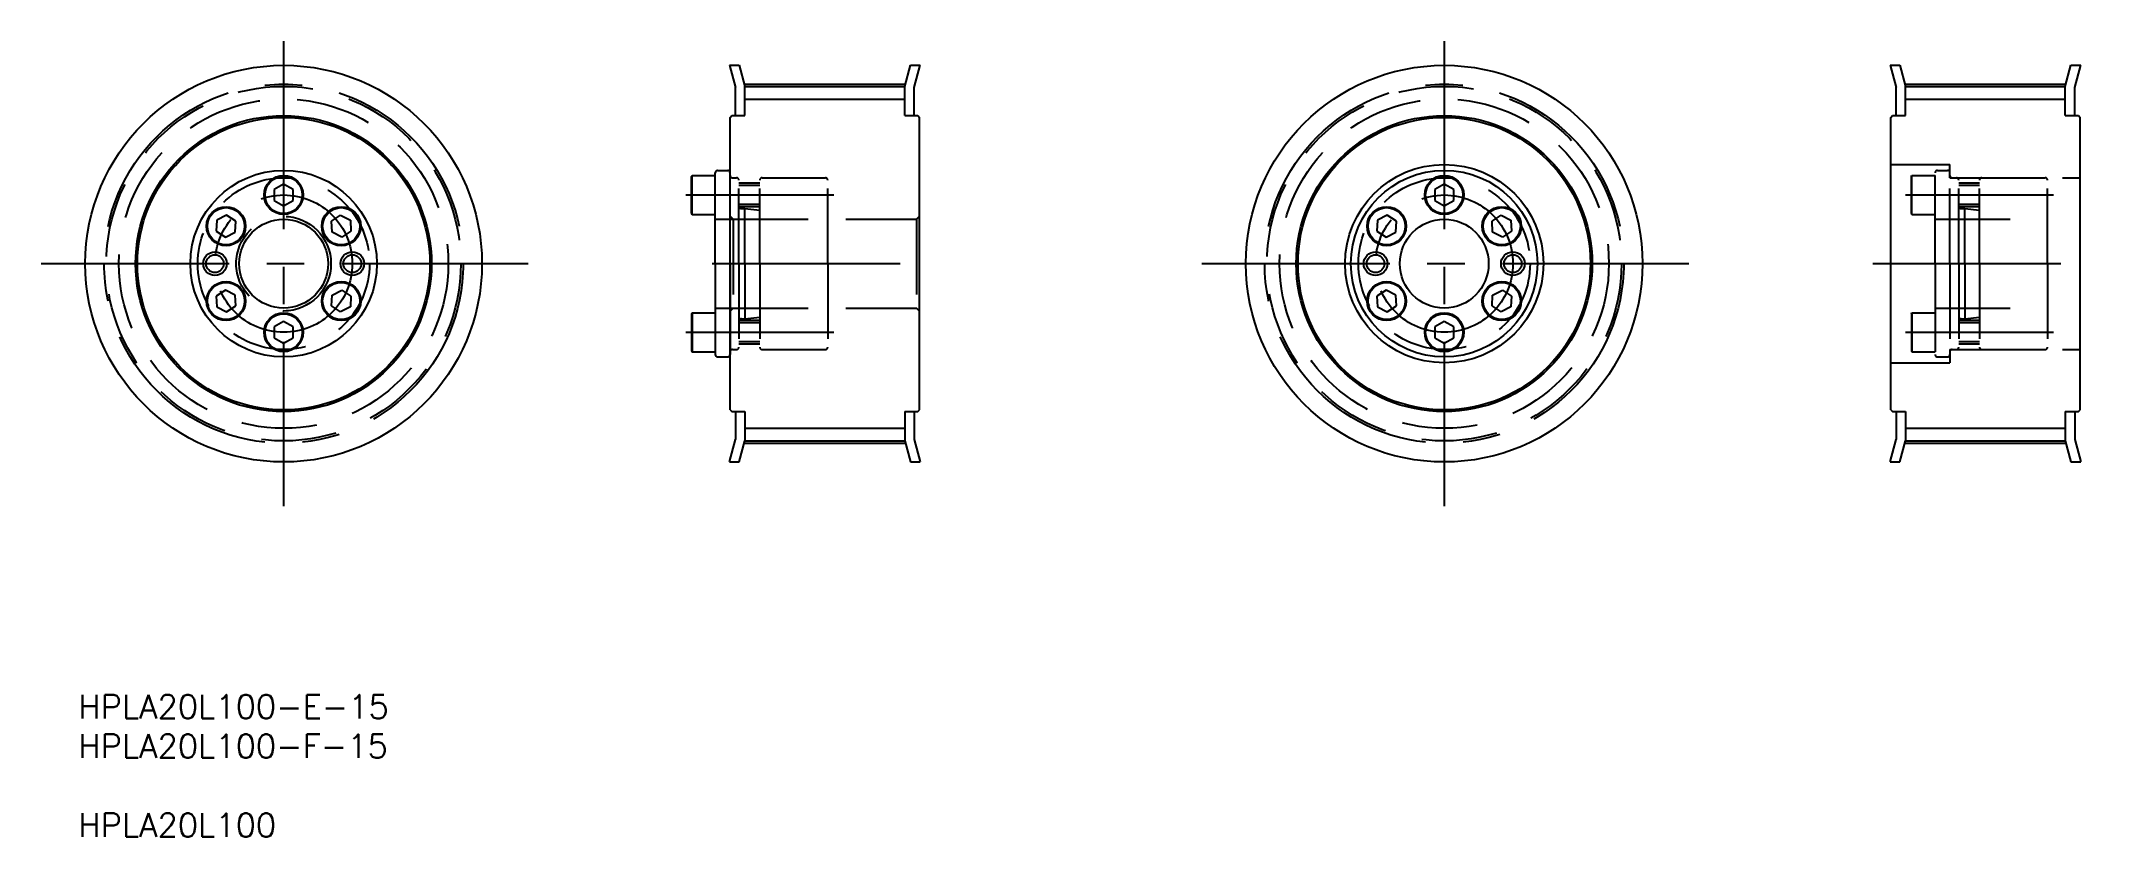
# Model space of a CAD drawing. Extents: x 9 to 356, y 5 to 140.
import ezdxf

# ---------------------------------------------------------------- set-up
doc = ezdxf.new("R2010")
doc.units = 0
doc.linetypes.add('CENTER', pattern=[50.8, 31.75, -6.35, 6.35, -6.35])
doc.linetypes.add('DASHED', pattern=[19.05, 12.7, -6.35])
doc.layers.get('0').update_dxf_attribs({"linetype": 'CONTINUOUS'})
doc.layers.add('CENTER', color=1, linetype='CENTER')
doc.styles.add('MISUMI', font='txt.shx')

# ---------------------------------------------------------------- blocks, each defined once
blk = doc.blocks.new('*U5')
at = {"color": 7, "linetype": 'CONTINUOUS', "style": 'MISUMI'}
for s, p in [('HPLA20L100-E-15', (15.05, 25.31)), ('HPLA20L100-F-15', (15.05, 18.65)), ('HPLA20L100', (15.05, 5.31))]:
    blk.add_text(s, height=4, dxfattribs=at).set_placement(p)

msp = doc.modelspace()

# ---------------------------------------------------------------- linework, layer by layer
at = {"color": 7, "linetype": 'CONTINUOUS'}
for p, q in [((125.03, 135.64), (126.04, 131.87)), ((125.03, 135.64), (126.68, 135.64)), ((126.68, 135.64), (127.64, 132.08)), ((154.64, 132.08), (155.59, 135.64)), ((155.59, 135.64), (157.25, 135.64)), ((156.24, 131.87), (157.25, 135.64)), ((321.07, 135.64), (322.08, 131.87)), ((321.07, 135.64), (322.72, 135.64)), ((322.72, 135.64), (323.68, 132.08)), ((350.68, 132.08), (351.63, 135.64)), ((351.63, 135.64), (353.29, 135.64)), ((352.28, 131.87), (353.29, 135.64)), ((127.64, 132.08), (154.64, 132.08)), ((127.64, 127.14), (127.64, 132.08)), ((154.64, 127.14), (154.64, 132.08)), ((323.68, 132.08), (350.68, 132.08)), ((323.68, 127.14), (323.68, 132.08)), ((350.68, 127.14), (350.68, 132.08)), ((126.04, 127.14), (126.04, 131.87)), ((156.24, 127.14), (156.24, 131.87)), ((322.08, 127.14), (322.08, 131.87)), ((352.28, 127.14), (352.28, 131.87)), ((125.14, 126.84), (125.44, 127.14)), ((125.14, 77.44), (125.14, 126.84)), ((125.44, 127.14), (127.64, 127.14)), ((154.64, 127.14), (156.84, 127.14)), ((156.84, 127.14), (157.14, 126.84)), ((157.14, 77.44), (157.14, 126.84)), ((321.18, 126.84), (321.48, 127.14)), ((321.18, 77.44), (321.18, 126.84)), ((321.48, 127.14), (323.68, 127.14)), ((350.68, 127.14), (352.88, 127.14)), ((352.88, 127.14), (353.18, 126.84)), ((353.18, 77.44), (353.18, 126.84)), ((49.73, 115.59), (48.13, 114.67)), ((48.13, 114.67), (48.13, 112.82)), ((51.33, 114.67), (49.73, 115.59)), ((50.53, 115.13), (50.53, 115.13)), ((50.93, 114.9), (50.93, 114.9)), ((51.33, 112.82), (51.33, 114.67)), ((118.64, 116.88), (118.73, 117.04)), ((118.64, 110.61), (118.64, 116.88)), ((118.73, 110.44), (118.73, 117.04)), ((118.73, 117.04), (122.64, 117.04)), ((122.64, 102.14), (122.64, 117.49)), ((122.64, 110.44), (122.64, 117.04)), ((122.64, 111.74), (122.64, 115.74)), ((123.04, 117.89), (124.74, 117.89)), ((125.14, 102.14), (125.14, 117.49)), ((245.77, 115.59), (244.17, 114.67)), ((244.17, 114.67), (244.17, 112.82)), ((247.37, 114.67), (245.77, 115.59)), ((246.57, 115.13), (246.57, 115.13)), ((246.97, 114.9), (246.97, 114.9)), ((247.37, 112.82), (247.37, 114.67)), ((48.13, 112.82), (49.73, 111.9)), ((49.73, 111.9), (51.33, 112.82)), ((244.17, 112.82), (245.77, 111.9)), ((245.77, 111.9), (247.37, 112.82)), ((38.45, 109.47), (38.35, 107.62)), ((40.1, 110.31), (38.45, 109.47)), ((41.65, 109.3), (40.1, 110.31)), ((41.55, 107.46), (41.65, 109.3)), ((57.81, 109.3), (59.36, 110.31)), ((57.91, 107.46), (57.81, 109.3)), ((59.36, 110.31), (61.01, 109.47)), ((61.01, 109.47), (61.1, 107.62)), ((118.64, 110.61), (118.73, 110.44)), ((118.73, 110.44), (122.64, 110.44)), ((234.49, 109.47), (234.39, 107.62)), ((236.13, 110.31), (234.49, 109.47)), ((237.68, 109.3), (236.13, 110.31)), ((237.59, 107.46), (237.68, 109.3)), ((253.85, 109.3), (255.4, 110.31)), ((253.95, 107.46), (253.85, 109.3)), ((255.4, 110.31), (257.04, 109.47)), ((257.04, 109.47), (257.14, 107.62)), ((38.35, 107.62), (39.9, 106.62)), ((39.9, 106.62), (41.55, 107.46)), ((59.55, 106.62), (57.91, 107.46)), ((61.1, 107.62), (59.55, 106.62)), ((234.39, 107.62), (235.94, 106.62)), ((235.94, 106.62), (237.59, 107.46)), ((255.59, 106.62), (253.95, 107.46)), ((257.14, 107.62), (255.59, 106.62)), ((122.64, 102.14), (122.64, 86.79)), ((125.14, 102.14), (125.14, 86.79)), ((39.9, 97.67), (38.35, 96.67)), ((41.55, 96.83), (39.9, 97.67)), ((57.91, 96.83), (59.55, 97.67)), ((59.55, 97.67), (61.1, 96.67)), ((235.94, 97.67), (234.39, 96.67)), ((237.59, 96.83), (235.94, 97.67)), ((253.95, 96.83), (255.59, 97.67)), ((255.59, 97.67), (257.14, 96.67)), ((38.35, 96.67), (38.45, 94.82)), ((38.45, 94.82), (40.1, 93.98)), ((40.1, 93.98), (41.65, 94.99)), ((41.65, 94.99), (41.55, 96.83)), ((57.81, 94.99), (57.91, 96.83)), ((59.36, 93.98), (57.81, 94.99)), ((61.01, 94.82), (59.36, 93.98)), ((61.1, 96.67), (61.01, 94.82)), ((118.64, 93.68), (118.73, 93.84)), ((118.73, 93.84), (122.64, 93.84)), ((118.73, 93.84), (118.73, 87.24)), ((122.64, 93.84), (122.64, 87.24)), ((234.39, 96.67), (234.49, 94.82)), ((234.49, 94.82), (236.13, 93.98)), ((236.13, 93.98), (237.68, 94.99)), ((237.68, 94.99), (237.59, 96.83)), ((253.85, 94.99), (253.95, 96.83)), ((255.4, 93.98), (253.85, 94.99)), ((257.04, 94.82), (255.4, 93.98)), ((257.14, 96.67), (257.04, 94.82)), ((49.73, 92.39), (48.13, 91.47)), ((48.13, 91.47), (48.13, 89.62)), ((51.33, 91.47), (49.73, 92.39)), ((51.33, 89.62), (51.33, 91.47)), ((118.64, 93.68), (118.64, 87.41)), ((122.64, 92.54), (122.64, 88.54)), ((245.77, 92.39), (244.17, 91.47)), ((244.17, 91.47), (244.17, 89.62)), ((247.37, 91.47), (245.77, 92.39)), ((247.37, 89.62), (247.37, 91.47)), ((48.13, 89.62), (49.73, 88.7)), ((49.73, 88.7), (51.33, 89.62)), ((118.64, 87.41), (118.73, 87.24)), ((118.73, 87.24), (122.64, 87.24)), ((244.17, 89.62), (245.77, 88.7)), ((245.77, 88.7), (247.37, 89.62)), ((123.04, 86.39), (124.74, 86.39)), ((125.14, 77.44), (125.44, 77.14)), ((125.44, 77.14), (127.64, 77.14)), ((126.04, 77.14), (126.04, 72.42)), ((127.64, 77.14), (127.64, 72.2)), ((154.64, 77.14), (156.84, 77.14)), ((154.64, 77.14), (154.64, 72.2)), ((156.24, 77.14), (156.24, 72.42)), ((156.84, 77.14), (157.14, 77.44)), ((321.18, 77.44), (321.48, 77.14)), ((321.48, 77.14), (323.68, 77.14)), ((322.08, 77.14), (322.08, 72.42)), ((323.68, 77.14), (323.68, 72.2)), ((350.68, 77.14), (352.88, 77.14)), ((350.68, 77.14), (350.68, 72.2)), ((352.28, 77.14), (352.28, 72.42)), ((352.88, 77.14), (353.18, 77.44)), ((125.03, 68.64), (126.04, 72.42)), ((126.68, 68.64), (127.64, 72.2)), ((127.64, 72.2), (154.64, 72.2)), ((154.64, 72.2), (155.59, 68.64)), ((156.24, 72.42), (157.25, 68.64)), ((321.07, 68.64), (322.08, 72.42)), ((322.72, 68.64), (323.68, 72.2)), ((323.68, 72.2), (350.68, 72.2)), ((350.68, 72.2), (351.63, 68.64)), ((352.28, 72.42), (353.29, 68.64)), ((125.03, 68.64), (126.68, 68.64)), ((155.59, 68.64), (157.25, 68.64)), ((321.07, 68.64), (322.72, 68.64)), ((351.63, 68.64), (353.29, 68.64))]:
    msp.add_line(p, q, dxfattribs=at)
at = {"color": 3, "linetype": 'CONTINUOUS'}
for p, q in [((127.64, 129.95), (154.64, 129.95)), ((323.68, 129.95), (350.68, 129.95)), ((127.64, 74.33), (154.64, 74.33)), ((323.68, 74.33), (350.68, 74.33))]:
    msp.add_line(p, q, dxfattribs=at)
at = {"color": 3, "linetype": 'DASHED'}
for p, q in [((321.18, 118.89), (331.18, 118.89)), ((331.18, 116.64), (331.18, 118.89)), ((125.55, 116.64), (126.24, 116.64)), ((126.64, 102.14), (126.64, 116.24)), ((130.14, 115.74), (126.64, 115.74)), ((130.14, 115.34), (126.64, 115.34)), ((130.14, 102.14), (130.14, 116.24)), ((130.54, 116.64), (141.24, 116.64)), ((141.64, 102.14), (141.64, 116.24)), ((324.68, 116.88), (324.77, 117.04)), ((324.68, 110.61), (324.68, 116.88)), ((324.77, 110.44), (324.77, 117.04)), ((324.77, 117.04), (328.68, 117.04)), ((328.68, 102.14), (328.68, 117.49)), ((328.68, 110.44), (328.68, 117.04)), ((328.68, 111.74), (328.68, 115.74)), ((329.08, 117.89), (330.78, 117.89)), ((331.18, 102.14), (331.18, 117.49)), ((331.18, 116.64), (353.18, 116.64)), ((331.59, 116.64), (332.28, 116.64)), ((332.68, 102.14), (332.68, 116.24)), ((336.18, 115.74), (332.68, 115.74)), ((336.18, 115.34), (332.68, 115.34)), ((336.18, 102.14), (336.18, 116.24)), ((336.58, 116.64), (347.28, 116.64)), ((347.68, 102.14), (347.68, 116.24)), ((130.14, 112.14), (126.64, 112.14)), ((130.14, 111.74), (126.65, 111.74)), ((127.05, 111.44), (127.64, 111.44)), ((127.64, 111.44), (130.14, 111.19)), ((127.64, 102.14), (127.64, 111.44)), ((336.18, 112.14), (332.68, 112.14)), ((336.18, 111.74), (332.69, 111.74)), ((333.09, 111.44), (333.68, 111.44)), ((333.68, 111.44), (336.18, 111.19)), ((333.68, 102.14), (333.68, 111.44)), ((122.64, 109.64), (141.64, 109.64)), ((125.14, 110.14), (125.64, 109.64)), ((125.64, 109.64), (156.64, 109.64)), ((125.64, 109.64), (125.64, 94.64)), ((157.14, 110.14), (156.64, 109.64)), ((156.64, 109.64), (156.64, 94.64)), ((324.68, 110.61), (324.77, 110.44)), ((324.77, 110.44), (328.68, 110.44)), ((328.68, 109.64), (347.68, 109.64)), ((126.64, 102.14), (126.64, 88.04)), ((127.64, 102.14), (127.64, 92.84)), ((130.14, 102.14), (130.14, 88.04)), ((141.64, 102.14), (141.64, 88.04)), ((328.68, 102.14), (328.68, 86.79)), ((331.18, 102.14), (331.18, 86.79)), ((332.68, 102.14), (332.68, 88.04)), ((333.68, 102.14), (333.68, 92.84)), ((336.18, 102.14), (336.18, 88.04)), ((347.68, 102.14), (347.68, 88.04)), ((122.64, 94.64), (141.64, 94.64)), ((125.14, 94.14), (125.64, 94.64)), ((125.64, 94.64), (156.64, 94.64)), ((157.14, 94.14), (156.64, 94.64)), ((324.68, 93.68), (324.77, 93.84)), ((324.77, 93.84), (328.68, 93.84)), ((324.77, 93.84), (324.77, 87.24)), ((328.68, 94.64), (347.68, 94.64)), ((328.68, 93.84), (328.68, 87.24)), ((130.14, 92.14), (126.64, 92.14)), ((130.14, 92.54), (126.65, 92.54)), ((127.05, 92.84), (127.64, 92.84)), ((127.64, 92.84), (130.14, 93.09)), ((324.68, 93.68), (324.68, 87.41)), ((328.68, 92.54), (328.68, 88.54)), ((336.18, 92.14), (332.68, 92.14)), ((336.18, 92.54), (332.69, 92.54)), ((333.09, 92.84), (333.68, 92.84)), ((333.68, 92.84), (336.18, 93.09)), ((125.55, 87.64), (126.24, 87.64)), ((130.14, 88.94), (126.64, 88.94)), ((130.14, 88.54), (126.64, 88.54)), ((130.54, 87.64), (141.24, 87.64)), ((324.68, 87.41), (324.77, 87.24)), ((324.77, 87.24), (328.68, 87.24)), ((331.18, 87.64), (331.18, 85.39)), ((331.18, 87.64), (353.18, 87.64)), ((331.59, 87.64), (332.28, 87.64)), ((336.18, 88.94), (332.68, 88.94)), ((336.18, 88.54), (332.68, 88.54)), ((336.58, 87.64), (347.28, 87.64)), ((321.18, 85.39), (331.18, 85.39)), ((329.08, 86.39), (330.78, 86.39))]:
    msp.add_line(p, q, dxfattribs=at)
at = {"color": 7, "linetype": 'CONTINUOUS'}
for centre, radius in [((49.73, 102.14), 33.5), ((245.77, 102.14), 33.5), ((49.73, 102.14), 25), ((49.73, 102.14), 24.7), ((245.77, 102.14), 25), ((245.77, 102.14), 24.7), ((245.77, 102.14), 16.75), ((49.73, 102.14), 15.75), ((49.73, 113.74), 3.3), ((49.73, 113.74), 3.14), ((245.77, 102.14), 15.75), ((245.77, 113.74), 3.3), ((245.77, 113.74), 3.14), ((40, 108.46), 3.3), ((40, 108.46), 3.14), ((59.46, 108.46), 3.3), ((59.46, 108.46), 3.14), ((236.04, 108.46), 3.3), ((236.04, 108.46), 3.14), ((255.49, 108.46), 3.3), ((255.49, 108.46), 3.14), ((49.73, 102.14), 7.5), ((245.77, 102.14), 7.5), ((38.13, 102.14), 1.5), ((61.33, 102.14), 1.5), ((234.17, 102.14), 2), ((234.17, 102.14), 1.5), ((257.37, 102.14), 2), ((257.37, 102.14), 1.5), ((40, 95.83), 3.3), ((40, 95.83), 3.14), ((59.46, 95.83), 3.3), ((59.46, 95.83), 3.14), ((236.04, 95.83), 3.3), ((236.04, 95.83), 3.14), ((255.49, 95.83), 3.3), ((255.49, 95.83), 3.14), ((49.73, 90.54), 3.3), ((245.77, 90.54), 3.3), ((49.73, 90.54), 3.14), ((245.77, 90.54), 3.14)]:
    msp.add_circle(centre, radius, dxfattribs=at)
at = {"color": 3, "linetype": 'DASHED'}
for centre, radius in [((49.73, 102.14), 29.94), ((245.77, 102.14), 29.94), ((49.73, 102.14), 27.81), ((245.77, 102.14), 27.81), ((49.73, 102.14), 14.5), ((245.77, 102.14), 14.5), ((49.73, 102.14), 8)]:
    msp.add_circle(centre, radius, dxfattribs=at)
at = {"color": 3}
for centre in [(38.13, 102.14), (61.33, 102.14)]:
    msp.add_circle(centre, 2, dxfattribs=at)
at = {"color": 7, "linetype": 'CONTINUOUS'}
for centre, start, end in [((123.04, 117.49), 90, 180), ((124.74, 117.49), 0, 90), ((123.04, 86.79), 180, 270), ((124.74, 86.79), 270, 0)]:
    msp.add_arc(centre, 0.4, start, end, dxfattribs=at)
at = {"color": 3, "linetype": 'DASHED'}
for centre, radius, start, end in [((125.55, 117.05), 0.41, 180, 270), ((126.24, 116.24), 0.4, 0, 90), ((130.54, 116.24), 0.4, 90, 180), ((141.24, 116.24), 0.4, 0, 90), ((329.08, 117.49), 0.4, 90, 180), ((330.78, 117.49), 0.4, 0, 90), ((331.59, 117.05), 0.41, 180, 270), ((332.28, 116.24), 0.4, 0, 90), ((336.58, 116.24), 0.4, 90, 180), ((347.28, 116.24), 0.4, 0, 90), ((127.05, 111.85), 0.41, 180, 270), ((333.09, 111.85), 0.41, 180, 270), ((127.05, 92.43), 0.41, 90, 180), ((333.09, 92.43), 0.41, 90, 180), ((125.55, 87.23), 0.41, 90, 180), ((126.24, 88.04), 0.4, 270, 0), ((130.54, 88.04), 0.4, 180, 270), ((141.24, 88.04), 0.4, 270, 0), ((331.59, 87.23), 0.41, 90, 180), ((332.28, 88.04), 0.4, 270, 0), ((336.58, 88.04), 0.4, 180, 270), ((347.28, 88.04), 0.4, 270, 0), ((329.08, 86.79), 0.4, 180, 270), ((330.78, 86.79), 0.4, 270, 0)]:
    msp.add_arc(centre, radius, start, end, dxfattribs=at)
at = {"layer": 'CENTER', "color": 1, "linetype": 'CENTER'}
for p, q in [((49.73, 139.73), (49.73, 61.2)), ((245.77, 139.73), (245.77, 61.2)), ((127.54, 132.46), (154.74, 132.46)), ((323.58, 132.46), (350.78, 132.46)), ((117.64, 113.74), (142.64, 113.74)), ((323.68, 113.74), (348.68, 113.74)), ((8.77, 102.14), (91.02, 102.14)), ((122.14, 102.14), (160.14, 102.14)), ((204.81, 102.14), (287.06, 102.14)), ((318.18, 102.14), (356.18, 102.14)), ((117.64, 90.54), (142.64, 90.54)), ((323.68, 90.54), (348.68, 90.54)), ((127.54, 71.82), (154.74, 71.82)), ((323.58, 71.82), (350.78, 71.82))]:
    msp.add_line(p, q, dxfattribs=at)
for centre, radius in [((49.73, 102.14), 30.32), ((245.77, 102.14), 30.32), ((49.73, 102.14), 11.6), ((245.77, 102.14), 11.6)]:
    msp.add_circle(centre, radius, dxfattribs=at)

# ---------------------------------------------------------------- block references
at = {"color": 7, "linetype": 'CONTINUOUS'}
msp.add_blockref('*U5', (0, 0), dxfattribs=at)

doc.saveas('drawing.dxf')
